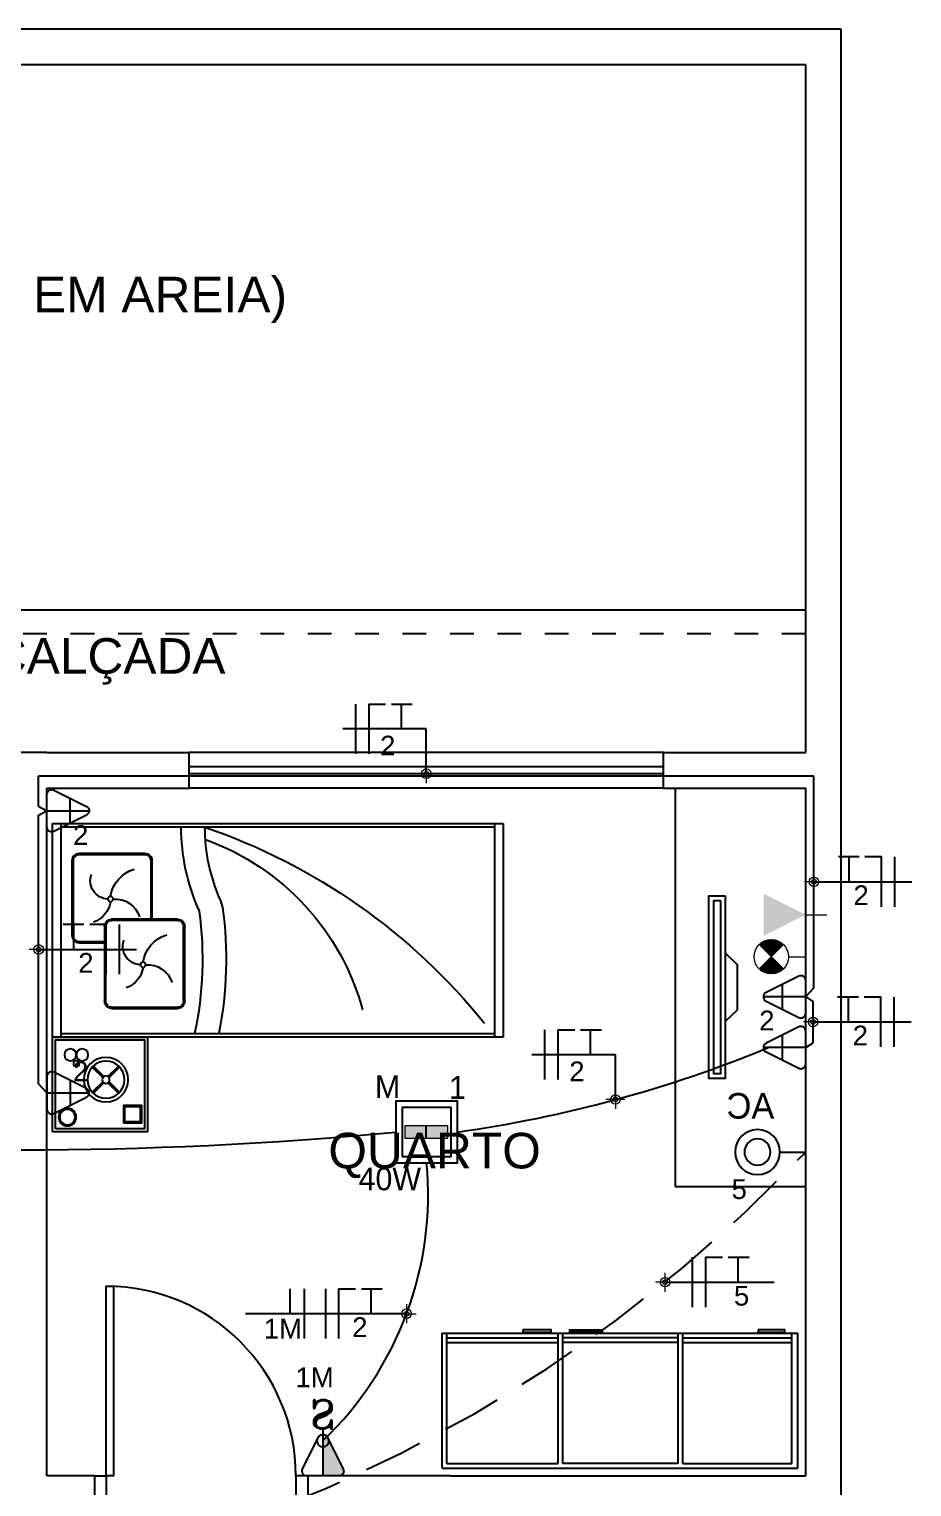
# Model space of a CAD drawing. Header units: millimetres. Extents: x -260 to 5539, y -1903 to 1459.
# Drawn here: x 2363.78 to 2367.51, y 726.21 to 732.36 of the extents above; entities that cross this region are included whole.
import ezdxf
from ezdxf.enums import TextEntityAlignment as Align

# ---------------------------------------------------------------- set-up
doc = ezdxf.new("R2010")
doc.units = ezdxf.units.MM
doc.linetypes.add('HIDDEN', pattern=[9.525, 6.35, -3.175])
doc.linetypes.add('HIDDEN2', pattern=[0.1875, 0.125, -0.0625])
for name, color, linetype in [('-HIDRO', 8, 'Continuous'), ('CABO-ILUM', 3, 'Continuous'), ('CABO.ILUMI.SOLO', 6, 'Continuous'), ('ELÉTRICO', 8, 'Continuous'), ('ESQUADRIA', 2, 'Continuous'), ('FIACAO', 1, 'Continuous'), ('LUMINO', 4, 'Continuous'), ('PONTOS_ELETRICOS', 2, 'Continuous')]:
    doc.layers.add(name, color=color, linetype=linetype)
doc.layers.add('COTAS', color=53, linetype='Continuous', lineweight=9)
doc.layers.add('LEGENDA', color=7, linetype='Continuous', lineweight=0)
doc.styles.add('ARIAL', font='arial.ttf', dxfattribs={"height": 2})
doc.styles.add('CARIMBO_DADOS', font='arial.ttf', dxfattribs={"height": 0.1})
doc.styles.add('CENTURY', font='GOTHIC.TTF')
doc.styles.add('INTERRUPTOR', font='romant', dxfattribs={"height": 0.6})
doc.dimstyles.new('COTAS_EXTERNAS', dxfattribs={"dimtxt": 0.1, "dimasz": 0.01, "dimexe": 0, "dimexo": 0, "dimgap": 0.07, "dimtad": 1, "dimzin": 5, "dimdsep": 46, "dimtxsty": 'CARIMBO_DADOS', "dimblk1": 'CIRCULOS', "dimblk2": 'CIRCULOS', "dimsah": 1, "dimcen": 0, "dimse1": 1, "dimse2": 1, "dimclrd": 8, "dimclre": 8, "dimclrt": 230, "dimadec": 0, "dimazin": 0, "dimtfac": 100, "dimtix": 1, "dimtmove": 2, "dimatfit": 3, "dimldrblk": 'CIRCULOS', "dimfxl": 1, "dimtolj": 1, "dimtzin": 5, "dimarcsym": 0})

# ---------------------------------------------------------------- blocks, each defined once
blk = doc.blocks.new('MesaCanto01')
at = {"layer": 'ELÉTRICO'}
for points in [[(0, -0.4), (0.4, -0.4), (0.4, 0), (0, 0)], [(0.0125, -0.3875), (0.3875, -0.3875), (0.3875, -0.0125), (0.0125, -0.0125)], [(0.0425, -0.095), (0.1075, -0.095), (0.1075, -0.03), (0.0425, -0.03)]]:
    blk.add_lwpolyline(points, close=True, dxfattribs=at)
for points in [[(0.0375, -0.1), (0.1125, -0.1), (0.1125, -0.025), (0.0375, -0.025), (0.0375, -0.1)], [(0.2072, -0.1664), (0.1628, -0.122)], [(0.2116, -0.162), (0.1672, -0.1176)], [(0.2288, -0.162), (0.2732, -0.1176)], [(0.2332, -0.1664), (0.2776, -0.122)], [(0.1628, -0.228), (0.2072, -0.1836)], [(0.2776, -0.228), (0.2332, -0.1836)], [(0.1672, -0.2324), (0.2116, -0.188)], [(0.2732, -0.2324), (0.2288, -0.188)]]:
    blk.add_lwpolyline(points, dxfattribs=at)
for centre, radius in [((0.2202, -0.175), 0.0937), ((0.2202, -0.175), 0.0781), ((0.2202, -0.175), 0.0156), ((0.0625, -0.3375), 0.0375), ((0.0625, -0.3375), 0.0325), ((0.2875, -0.3), 0.0125), ((0.325, -0.275), 0.025), ((0.325, -0.325), 0.025)]:
    blk.add_circle(centre, radius, dxfattribs=at)
blk = doc.blocks.new('camaa')
at = {"layer": 'ELÉTRICO'}
for p, q in [((2260.0839, 286.5233), (2260.0839, 285.6233)), ((2261.9839, 286.5233), (2260.0839, 286.5233)), ((2260.1189, 285.6233), (2260.1189, 286.5233)), ((2260.1189, 286.5083), (2261.9489, 286.5083)), ((2261.9489, 286.5233), (2261.9489, 285.6233)), ((2261.9839, 285.6233), (2261.9839, 286.5233)), ((2261.2679, 286.1742), (2261.2745, 286.197)), ((2261.4561, 286.1198), (2261.7351, 286.1198)), ((2261.4561, 286.1148), (2261.7351, 286.1148)), ((2261.4261, 285.7742), (2261.4261, 286.0898)), ((2261.4311, 285.7742), (2261.4311, 286.0898)), ((2261.7601, 286.0898), (2261.7601, 285.7742)), ((2261.7651, 286.0898), (2261.7651, 285.7742)), ((2261.7351, 285.7492), (2261.4561, 285.7492)), ((2261.7351, 285.7442), (2261.4561, 285.7442)), ((2260.0839, 285.6233), (2261.9839, 285.6233)), ((2261.9489, 285.6383), (2260.1189, 285.6383))]:
    blk.add_line(p, q, dxfattribs=at)
for points in [[(2261.5635, 286.1198), (2261.5635, 286.3667, -0.414214), (2261.5935, 286.3967), (2261.8725, 286.3967, -0.414214), (2261.9025, 286.3667), (2261.9025, 286.0511, -0.414214), (2261.8725, 286.0211), (2261.7651, 286.0211)], [(2261.5685, 286.1198), (2261.5685, 286.3667, -0.414214), (2261.5935, 286.3917), (2261.8725, 286.3917, -0.414214), (2261.8975, 286.3667), (2261.8975, 286.0511, -0.414214), (2261.8725, 286.0261), (2261.7651, 286.0261)]]:
    blk.add_lwpolyline(points, format="xyb", dxfattribs=at)
for centre in [(2261.7398, 286.2052), (2261.6024, 285.9282)]:
    blk.add_circle(centre, 0.0111, dxfattribs=at)
for centre, radius, start, end in [((2262.1844, 284.052), 2.5969, 108.94344, 141.1236), ((2260.5769, 286.5105), 0.7645, 336.11326, 359.85459), ((2260.5769, 286.5105), 0.8645, 336.23485, 359.85459), ((2261.6952, 285.4623), 1.0552, 109.70552, 164.88785), ((2261.5993, 286.1947), 0.1421, 8.71138, 73.42974), ((2261.7481, 286.282), 0.0769, 272.14419, 20.14626), ((2262.8484, 285.951), 1.5965, 172.11451, 191.29626), ((2261.2968, 286.1659), 0.03, 163.99878, 172.11451), ((2261.3033, 286.1888), 0.03, 156.11326, 163.99878), ((2261.3955, 286.15), 0.03, 156.23485, 172.20105), ((2261.7207, 286.0972), 0.1082, 85.76621, 162.24561), ((2261.8445, 286.2082), 0.1056, 187.70568, 251.57301), ((2262.8484, 285.951), 1.4965, 172.20105, 192.06209), ((2261.4561, 286.0898), 0.03, 90, 180), ((2261.4561, 286.0898), 0.025, 90, 180), ((2261.7351, 286.0898), 0.03, 0, 90), ((2261.7351, 286.0898), 0.025, 0, 90), ((2261.4619, 285.9178), 0.1421, 8.71138, 73.42974), ((2261.6107, 286.0051), 0.0769, 272.14419, 20.14626), ((2261.5833, 285.8203), 0.1082, 85.76621, 162.24561), ((2261.7071, 285.9313), 0.1056, 187.70568, 251.57301), ((2261.4561, 285.7742), 0.03, 180, 270), ((2261.4561, 285.7742), 0.025, 180, 270), ((2261.7351, 285.7742), 0.025, 270, 0), ((2261.7351, 285.7742), 0.03, 270, 0)]:
    blk.add_arc(centre, radius, start, end, dxfattribs=at)
blk = doc.blocks.new('Armário3p_150')
at = {"layer": 'ELÉTRICO'}
for p, q in [((-0.75, 0), (0.75, 0)), ((0.75, 0), (0.75, -0.57)), ((-0.75, 0), (-0.75, -0.57)), ((-0.7301, -0.02), (-0.26, -0.02)), ((-0.7301, -0.02), (-0.7301, -0.57)), ((-0.26, -0.02), (-0.26, -0.57)), ((0.2455, -0.02), (-0.241, -0.02)), ((-0.241, -0.02), (-0.241, -0.57)), ((0.2455, -0.02), (0.2455, -0.57)), ((0.2654, -0.02), (0.7256, -0.02)), ((0.2654, -0.02), (0.2654, -0.57)), ((0.7256, -0.02), (0.7256, -0.57)), ((-0.7301, -0.53), (-0.26, -0.53)), ((-0.7301, -0.55), (-0.26, -0.55)), ((0.2455, -0.53), (-0.241, -0.53)), ((0.2455, -0.55), (-0.241, -0.55)), ((0.2654, -0.53), (0.7256, -0.53)), ((0.2654, -0.55), (0.7256, -0.55)), ((-0.75, -0.57), (0.75, -0.57))]:
    blk.add_line(p, q, dxfattribs=at)
for points in [[(-0.4097, -0.5833), (-0.4097, -0.5733), (-0.2897, -0.5733), (-0.2897, -0.5833)], [(-0.0749, -0.5833), (-0.0749, -0.5733), (-0.2113, -0.5733), (-0.2113, -0.5833)], [(0.5825, -0.5833), (0.5825, -0.5733), (0.6959, -0.5733), (0.6959, -0.5833)]]:
    blk.add_lwpolyline(points, close=True, dxfattribs=at)
blk = doc.blocks.new('asdfae33')
at = {"layer": 'PONTOS_ELETRICOS'}
for p, q in [((0, 0), (-0.1783, 0)), ((-0.0982, 0.0526), (-0.0982, -0.0526))]:
    blk.add_line(p, q, dxfattribs=at)
blk.add_lwpolyline([(0, 0.0688), (0, -0.0688, -0.557537), (-0.0294, -0.087), (-0.167, -0.0182, -0.618034), (-0.167, 0.0182), (-0.0294, 0.087, -0.557537)], format="xyb", close=True, dxfattribs=at)
blk = doc.blocks.new('*X17')
at = {"color": 0}
for p, q in [((340.69, 364.56), (342.87, 366.73)), ((341.13, 364.11), (344.37, 367.35)), ((341.58, 363.67), (345.56, 367.65)), ((342.02, 363.23), (346.58, 367.79)), ((342.46, 362.79), (347.5, 367.83)), ((342.9, 362.35), (348.34, 367.79)), ((343.34, 361.9), (349.12, 367.68)), ((343.78, 361.46), (349.85, 367.53)), ((344.23, 361.02), (350.54, 367.33)), ((344.67, 360.58), (351.18, 367.09)), ((345.11, 360.14), (351.79, 366.82)), ((345.55, 359.69), (352.37, 366.51)), ((345.99, 359.25), (352.92, 366.18)), ((346.44, 358.81), (353.44, 365.81)), ((346.88, 358.37), (353.93, 365.42)), ((347.32, 357.93), (354.39, 365)), ((340.7, 350.42), (347.76, 357.49)), ((341.18, 350.02), (348.2, 357.04)), ((341.68, 349.64), (348.65, 356.6)), ((342.22, 349.29), (349.09, 356.16)), ((342.78, 348.97), (349.53, 355.72)), ((343.38, 348.68), (349.97, 355.28)), ((344.01, 348.43), (350.41, 354.83)), ((344.68, 348.21), (350.86, 354.39)), ((345.39, 348.04), (351.3, 353.95)), ((346.14, 347.91), (351.74, 353.51)), ((346.95, 347.84), (352.18, 353.07)), ((347.84, 347.84), (352.62, 352.62)), ((348.81, 347.92), (353.07, 352.18)), ((349.91, 348.14), (353.51, 351.74)), ((351.24, 348.59), (353.95, 351.3)), ((353.21, 349.68), (354.39, 350.86))]:
    blk.add_line(p, q, dxfattribs=at)
blk = doc.blocks.new('*U19', base_point=(4832.86, -1517.19))
for p, q in [((4859.93, -1524.26), (4845.79, -1510.12)), ((4859.93, -1510.12), (4845.79, -1524.26)), ((4842.86, -1517.19), (4832.86, -1517.19))]:
    blk.add_line(p, q)
blk.add_circle((4852.86, -1517.19), 10)
blk.add_blockref('*X17', (4505.44, -1875.01))
blk = doc.blocks.new('*U18', base_point=(4832.86, -1417.19))
for p, q in [((4842.86, -1425.19), (4842.86, -1409.19)), ((4842.86, -1417.19), (4832.86, -1417.19))]:
    blk.add_line(p, q)
blk.add_trace([(4842.86, -1417.19), (4862.86, -1427.19), (4862.86, -1407.19)])
blk = doc.blocks.new('T_tm')
at = {"layer": 'PONTOS_ELETRICOS'}
blk.add_hatch(color=256, dxfattribs=at).paths.add_polyline_path([(0.1751, -0.0179, 0.284079), (0.1862, 0), (0.0109, 0), (0.0109, -0.0676, 0.557537), (0.0398, -0.0855)])
blk.add_line((0.1862, 0), (0.0109, 0), dxfattribs=at)
blk.add_lwpolyline([(0.0109, -0.0676), (0.0109, 0.0676, -0.557537), (0.0398, 0.0855), (0.1751, 0.0179, -0.618034), (0.1751, -0.0179), (0.0398, -0.0855, -0.557537)], format="xyb", close=True, dxfattribs=at)
blk = doc.blocks.new('*U21', base_point=(4832.86, -1117.19))
blk.add_line((4842.86, -1117.19), (4832.86, -1117.19))
blk.add_lwpolyline([(4846.53, -1117.19, -0.198912), (4848.02, -1113.58, -0.198912), (4851.62, -1112.09, -0.198912), (4855.23, -1113.58, -0.198912), (4856.72, -1117.19, -0.198912), (4855.23, -1120.79, -0.198912), (4851.62, -1122.28, -0.198912), (4848.02, -1120.79, -0.198912), (4846.53, -1117.19)], format="xyb")
blk.add_circle((4851.62, -1117.19), 8.76)
at = {"color": 2}
blk.add_text('AC', height=10, dxfattribs=at).set_placement((4854.33, -1099.2), align=Align.MIDDLE_CENTER)
blk = doc.blocks.new('I_i1')
at = {"layer": 'PONTOS_ELETRICOS'}
blk.add_line((-0.0001, -0.0798), (-0.0001, -0.0534), dxfattribs=at)
blk.add_circle((-0.0001, -0.028), 0.0254, dxfattribs=at)
at = {"layer": 'PONTOS_ELETRICOS', "style": 'INTERRUPTOR'}
blk.add_text('S', height=0.12, dxfattribs=at).set_placement((-0.0005, -0.1399), align=Align.MIDDLE)
blk = doc.blocks.new('1pl')
h = blk.add_hatch(color=256)
h.set_gradient(color1=(0, 0, 255), color2=(0, 0, 255), tint=1)
h.paths.add_polyline_path([(968.8636, -272.3458), (968.8636, -272.3899), (968.9391, -272.3899), (968.9391, -272.3458)])
h.paths.add_polyline_path([(968.788, -272.3899), (968.8636, -272.3899), (968.8636, -272.3458), (968.788, -272.3458)])
blk.add_line((968.8636, -272.3899), (968.8636, -272.3458))
at = {"layer": 'LUMINO', "lineweight": 20}
for p, q in [((968.788, -272.3458), (968.9391, -272.3458)), ((968.788, -272.3899), (968.788, -272.3458)), ((968.9391, -272.3458), (968.9391, -272.3899)), ((968.9391, -272.3899), (968.788, -272.3899))]:
    blk.add_line(p, q, dxfattribs=at)
at = {"layer": 'LUMINO'}
for points in [[(968.9705, -272.4759), (968.7545, -272.4759), (968.7545, -272.2599), (968.9705, -272.2599)], [(968.9489, -272.4543), (968.7761, -272.4543), (968.7761, -272.2815), (968.9489, -272.2815)]]:
    blk.add_lwpolyline(points, close=True, dxfattribs=at)
blk = doc.blocks.new('CIRCULOS')
at = {"layer": 'COTAS'}
for p, q in [((-4, 0), (4, 0)), ((0, 4), (0, -4))]:
    blk.add_line(p, q, dxfattribs=at)
for radius in [2, 1]:
    blk.add_circle((0, 0), radius, dxfattribs=at)
blk = doc.blocks.new('f_fnt')
at = {"layer": 'FIACAO', "color": 4}
for points in [[(-0.08, -0.15), (-0.08, 0.15)], [(0, -0.15), (0, 0.15), (0.1, 0.15)], [(0.135, 0.15), (0.26, 0.15)], [(0.195, 0), (0.195, 0.15)]]:
    blk.add_lwpolyline(points, dxfattribs=at)

msp = doc.modelspace()

# ---------------------------------------------------------------- linework, layer by layer
at = {"layer": '-HIDRO', "ltscale": 0.05}
for p, q in [((2367.2094, 732.3583), (2360.2094, 732.3583)), ((2367.2094, 707.3583), (2367.2094, 732.3583)), ((2367.0594, 732.2083), (2360.3594, 732.2083)), ((2367.0594, 729.3083), (2367.0594, 732.2083)), ((2367.0594, 729.9083), (2360.3594, 729.9083)), ((2363.8594, 729.3083), (2363.6094, 729.3083)), ((2363.8594, 729.3083), (2364.4594, 729.3083)), ((2364.4594, 729.1583), (2364.4594, 729.3083)), ((2366.4594, 729.3083), (2364.4594, 729.3083)), ((2366.4594, 729.3083), (2367.0594, 729.3083)), ((2366.4594, 729.1583), (2366.4594, 729.3083)), ((2366.4594, 729.2483), (2364.4594, 729.2483)), ((2366.4594, 729.2183), (2364.4594, 729.2183)), ((2363.8594, 729.1583), (2364.4594, 729.1583)), ((2363.8594, 726.2583), (2363.8594, 729.1583)), ((2366.4594, 729.1583), (2364.4594, 729.1583)), ((2366.4594, 729.1583), (2367.0594, 729.1583)), ((2366.5094, 729.1583), (2366.5094, 727.4789)), ((2367.0594, 726.2583), (2367.0594, 729.1583)), ((2366.5094, 727.4789), (2367.0594, 727.4789)), ((2364.0594, 726.2583), (2363.8594, 726.2583)), ((2364.0594, 726.2583), (2364.0594, 726.1083)), ((2365.5594, 726.2583), (2364.9594, 726.2583)), ((2364.9594, 726.2583), (2364.9594, 726.1083)), ((2365.5594, 726.2583), (2367.0594, 726.2583))]:
    msp.add_line(p, q, dxfattribs=at)
at = {"layer": '-HIDRO', "linetype": 'HIDDEN', "ltscale": 0.001}
msp.add_line((2367.0594, 729.8083), (2360.3594, 729.8083), dxfattribs=at)
at = {"layer": '-HIDRO'}
for p, q in [((2366.7214, 728.4619), (2366.7714, 728.4134)), ((2366.7714, 728.2238), (2366.7714, 728.4134)), ((2366.7214, 728.1753), (2366.7714, 728.2238))]:
    msp.add_line(p, q, dxfattribs=at)
for points in [[(2366.7214, 728.7024), (2366.6502, 728.7024), (2366.6502, 727.9348), (2366.7214, 727.9348)], [(2366.7014, 728.6824), (2366.6702, 728.6824), (2366.6702, 727.9548), (2366.7014, 727.9548)]]:
    msp.add_lwpolyline(points, close=True, dxfattribs=at)
at = {"layer": '-HIDRO', "ltscale": 0.05}
msp.add_lwpolyline([(2364.1094, 726.2583), (2364.1094, 727.0583), (2364.1394, 727.0583), (2364.1394, 726.2583)], close=True, dxfattribs=at)
for points in [[(2364.0594, 726.2583), (2364.1094, 726.2583), (2364.1094, 726.1083), (2364.0594, 726.1083)], [(2364.9594, 726.2583), (2364.9094, 726.2583), (2364.9094, 726.1083), (2364.9594, 726.1083)]]:
    msp.add_lwpolyline(points, dxfattribs=at)
msp.add_arc((2364.1094, 726.2583), 0.8, 0, 90, dxfattribs=at)
at = {"layer": 'CABO-ILUM'}
for p, q in [((2363.8244, 729.0822), (2363.8244, 729.2083)), ((2367.0941, 729.2083), (2363.8244, 729.2083)), ((2367.0941, 728.3165), (2367.0941, 729.2083)), ((2363.8244, 729.0822), (2363.8594, 729.0629)), ((2363.8244, 729.0436), (2363.8594, 729.0629)), ((2363.8244, 727.9112), (2363.8244, 729.0436)), ((2367.0941, 728.3165), (2367.0594, 728.2791)), ((2363.8594, 727.8736), (2363.8244, 727.9112))]:
    msp.add_line(p, q, dxfattribs=at)
for centre, radius, start, end in [((2364.8473, 733.0353), 5.3786, 277.93973, 292.45254), ((2363.7481, 744.3646), 16.7314, 264.57131, 275.42869), ((2364.0301, 727.4446), 1.4368, 313.73072, 5.35583)]:
    msp.add_arc(centre, radius, start, end, dxfattribs=at)
at = {"layer": 'CABO.ILUMI.SOLO', "color": 3, "linetype": 'HIDDEN2', "ltscale": 2}
for p, q in [((2367.0908, 728.2589), (2367.0594, 728.2791)), ((2367.0908, 728.0837), (2367.0908, 728.2589)), ((2367.0594, 728.0644), (2367.0908, 728.0837))]:
    msp.add_line(p, q, dxfattribs=at)
msp.add_arc((2362.5706, 731.8749), 6.1823, 263.96772, 316.55797, dxfattribs=at)
at = {"layer": 'FIACAO', "color": 4}
for points in [[(2364.8852, 726.9418), (2364.8852, 727.0474)], [(2364.945, 726.8374), (2364.945, 727.0474)]]:
    msp.add_lwpolyline(points, dxfattribs=at)
at = {"layer": 'PONTOS_ELETRICOS'}
for p, q in [((2366.9612, 728.2257), (2366.9612, 728.3309)), ((2367.0594, 728.2783), (2366.8811, 728.2783)), ((2366.9612, 728.0118), (2366.9612, 728.117)), ((2367.0594, 728.0644), (2366.8811, 728.0644))]:
    msp.add_line(p, q, dxfattribs=at)
for points in [[(2367.0594, 728.2095), (2367.0594, 728.3471, 0.557537), (2367.0299, 728.3653), (2366.8924, 728.2965, 0.618034), (2366.8924, 728.2601), (2367.0299, 728.1913, 0.557537)], [(2367.0594, 727.9956), (2367.0594, 728.1332, 0.557537), (2367.0299, 728.1514), (2366.8924, 728.0826, 0.618034), (2366.8924, 728.0462), (2367.0299, 727.9774, 0.557537)]]:
    msp.add_lwpolyline(points, format="xyb", close=True, dxfattribs=at)

# ---------------------------------------------------------------- block references
at = {"layer": '-HIDRO', "xscale": -1}
msp.add_blockref('camaa', (4625.8671, 442.4855), dxfattribs=at)
for name, p, rotation in [('MesaCanto01', (2364.2832, 727.7088), 270), ('Armário3p_150', (2366.2759, 726.2905), 180)]:
    msp.add_blockref(name, p, dxfattribs=dict(at, rotation=rotation))
at = {"layer": 'CABO-ILUM', "rotation": 180}
msp.add_blockref('asdfae33', (2363.8594, 729.0629), dxfattribs=at)
at = {"layer": 'CABO-ILUM', "xscale": -1}
msp.add_blockref('asdfae33', (2363.8594, 727.8736), dxfattribs=at)
at = {"layer": 'CABO.ILUMI.SOLO', "xscale": -1, "rotation": 179.9999999935904}
msp.add_blockref('I_i1', (2365.0234, 726.3783), dxfattribs=at)
at = {"layer": 'CABO.ILUMI.SOLO', "rotation": 90}
msp.add_blockref('T_tm', (2365.0233, 726.2474), dxfattribs=at)
at = {"layer": 'ESQUADRIA', "lineweight": 20, "xscale": -0.01082946271526453, "yscale": 0.01082946271526453, "zscale": 0.01082946271526453}
msp.add_blockref('*U21', (2367.0594, 727.6238), dxfattribs=at)
at = {"layer": 'FIACAO'}
for p, xscale, yscale, zscale in [((2365.2179, 729.4076), 0.6999999999998181, 0.7000000000000028, 0.7), ((2367.3795, 728.7634), -0.6999999999998181, 0.6999999999998181, 0.6999999999998181), ((2364.1098, 728.4784), -0.6999999999998181, 0.6999999999998181, 0.6999999999998181), ((2367.3761, 728.1723), -0.6999999999998181, 0.6999999999998181, 0.6999999999998181), ((2366.0157, 728.0341), 0.6999999999998181, 0.7000000000000028, 0.7), ((2366.6386, 727.075), 0.6999999999998181, 0.7000000000000028, 0.7), ((2365.091, 726.9424), 0.6999999999998181, 0.7000000000000028, 0.7)]:
    msp.add_blockref('f_fnt', p, dxfattribs=dict(at, xscale=xscale, yscale=yscale, zscale=zscale))
at = {"layer": 'LEGENDA', "rotation": 180}
for name, p, xscale, yscale, zscale in [('*U18', (2367.1481, 728.6244), 0.008871495856510592, 0.008871495856055844, 0.008871495855855756), ('*U19', (2367.0594, 728.4474), 0.007258489351443131, 0.007258489350988384, 0.007258489350839919)]:
    msp.add_blockref(name, p, dxfattribs=dict(at, xscale=xscale, yscale=yscale, zscale=zscale))
at = {"layer": 'LUMINO', "xscale": -1.199999999999818, "yscale": 1.199999999999818, "zscale": 1.199999999999818}
msp.add_blockref('1pl', (3528.0957, 1054.5497), dxfattribs=at)

# ---------------------------------------------------------------- texts
at = {"layer": '-HIDRO', "char_height": 0.15, "attachment_point": 5, "style": 'CARIMBO_DADOS'}
for s, insert in [('(PAV. EM AREIA)', (2364.0338, 731.2166)), ('CALÇADA', (2364.1177, 729.6926)), ('QUARTO', (2365.4944, 727.6093))]:
    msp.add_mtext(s, dxfattribs=dict(at, insert=insert))
at = {"layer": 'ESQUADRIA', "lineweight": 20, "style": 'CENTURY'}
for s, p in [('M', (2365.2427, 727.8514, 98.0776)), ('1', (2365.5546, 727.848, 98.0776)), ('40W', (2365.1735, 727.4627, 98.0776))]:
    msp.add_text(s, height=0.096, dxfattribs=at).set_placement(p)
at = {"layer": 'LEGENDA', "style": 'ARIAL'}
for s, height, p in [('2', 0.0832, (2365.2645, 729.2959)), ('2', 0.0832, (2363.9693, 728.9186)), ('2', 0.0832, (2367.261, 728.665)), ('2', 0.0832, (2363.9913, 728.38)), ('2', 0.0832, (2366.8634, 728.137)), ('2', 0.0832, (2367.2576, 728.0739)), ('2', 0.0832, (2363.9693, 727.9227)), ('2', 0.0832, (2366.0623, 727.9224)), ('5', 0.0832, (2366.7467, 727.4259)), ('5', 0.0832, (2366.7568, 726.9765)), ('1M', 0.08317, (2364.774, 726.8377)), ('2', 0.0832, (2365.1469, 726.844)), ('1M', 0.08317, (2364.9076, 726.6324))]:
    msp.add_text(s, height=height, dxfattribs=at).set_placement(p)

# ---------------------------------------------------------------- leaders
at = {"color": 0}
for points in [[(2365.4592, 729.2191), (2365.4592, 729.4076), (2365.1072, 729.4076)], [(2367.0942, 728.7634), (2367.5072, 728.7634)], [(2363.8245, 728.4784), (2364.2375, 728.4784)], [(2367.0908, 728.1723), (2367.5039, 728.1723)], [(2366.2569, 727.8456), (2366.2569, 728.0341), (2365.905, 728.0341)], [(2366.4663, 727.075), (2366.9265, 727.075)], [(2365.3763, 726.9424), (2364.6971, 726.9424)]]:
    msp.add_leader(points, dimstyle='COTAS_EXTERNAS', override={"dimgap": 0.07, "dimtad": 0}, dxfattribs=at)

doc.saveas('drawing.dxf')
